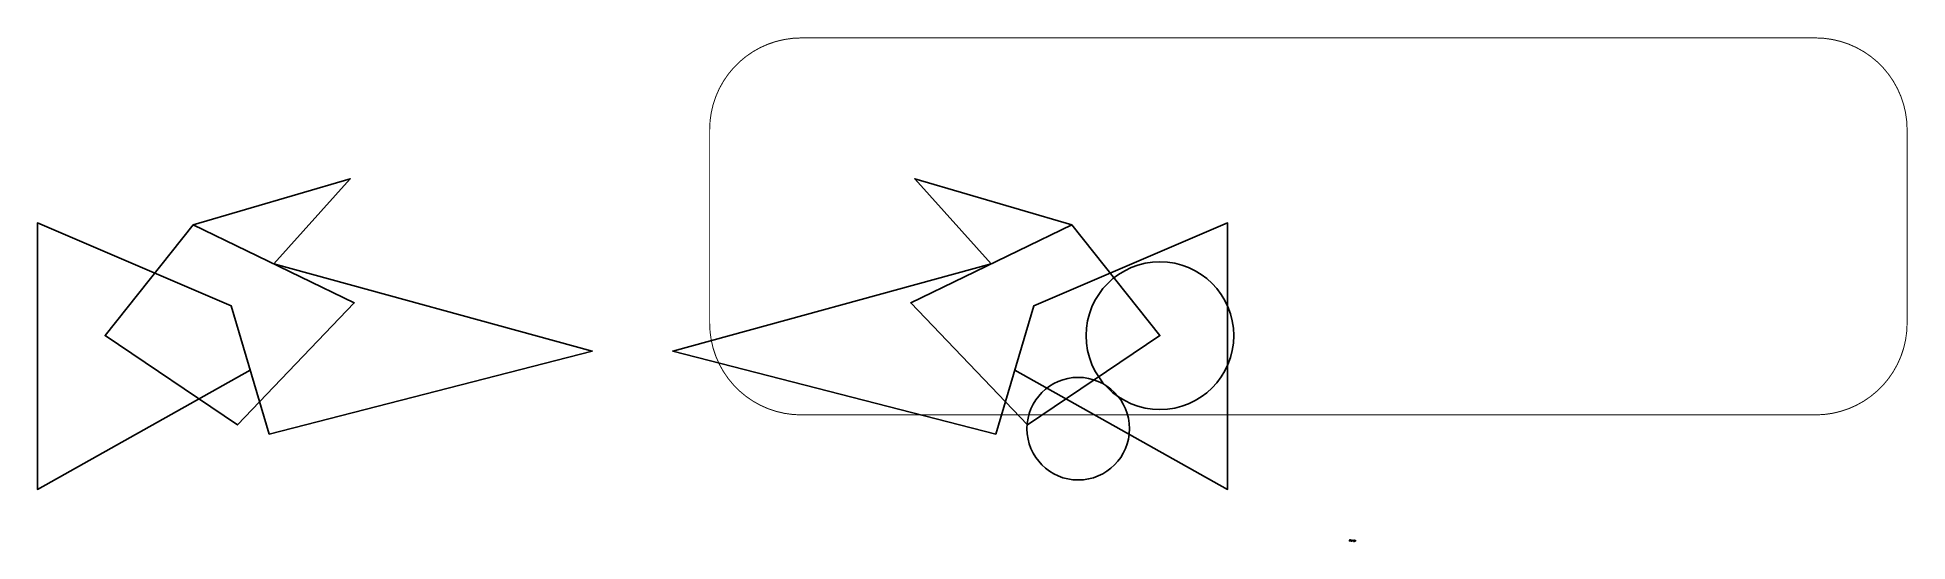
# Model space of a CAD drawing. Header units: millimetres. Extents: x -95838245 to 40801929, y -115844 to 36688615.
import ezdxf

# ---------------------------------------------------------------- set-up
doc = ezdxf.new("R2010")
doc.units = ezdxf.units.MM
pattern_1 = [(45, (-3221.3697, -1875.182), (-2.24506403, 2.24506403), [])]

# ---------------------------------------------------------------- blocks, each defined once
blk = doc.blocks.new('*U18')
for p, q in [((-5282, -9966), (-1467, 12603)), ((5282, -9820), (2348, 13043)), ((-1761, -14217), (-1761, -9820)), ((2054, -13630), (2054, -9966))]:
    blk.add_line(p, q)
for centre, radius, start, end in [((512, 12195), 2021, 24.78949392, 168.35926624), ((-3518, -9965), 1764, 4.72349459, 180.04237213), ((3830, -9960), 1629, 33.83575533, 180.2343635)]:
    blk.add_arc(centre, radius, start, end)
blk = doc.blocks.new('*U19')
at = {"color": 0, "linetype": 'ByBlock', "lineweight": -2, "transparency": 16777216}
for p, rotation in [((15958, -66170), 120), ((49720, -64645), 240)]:
    blk.add_blockref('*U18', p, dxfattribs=dict(at, rotation=rotation))
blk.add_blockref('*U18', (31518, -36168), dxfattribs=at)
blk = doc.blocks.new('*U28')
for q in [(11499, 1551), (12733, 1135)]:
    blk.add_line((11499, 1551), q)
for centre, radius, start, end in [((-11635, -1254), 1899, 129.32228065, 309.32228065), ((1101, -31377), 34531, 72.47452362, 113.80812644), ((11708, -376), 1826, 263.43077671, 55.8408623), ((1423, -38944), 38111, 74.66898447, 108.1219804)]:
    blk.add_arc(centre, radius, start, end)
blk = doc.blocks.new('*U29')
at = {"color": 0, "linetype": 'ByBlock', "lineweight": -2, "transparency": 16777216}
blk.add_blockref('*U28', (460136, -51892), dxfattribs=at)
for p, rotation in [((461126, -53580), 180), ((459652, -52742), 59.99999999999999), ((460147, -53587), 120), ((461115, -51885), 299.9999999999999), ((461609, -52730), 240)]:
    blk.add_blockref('*U28', p, dxfattribs=dict(at, rotation=rotation))

msp = doc.modelspace()

# ---------------------------------------------------------------- hatches: boundary and pattern name
h = msp.add_hatch()
h.set_pattern_fill('ANSI31')
h.set_pattern_definition(pattern_1)
h.paths.add_polyline_path([(44235, 8875, -0.4615262274), (45107, 9706, -0.1567045337), (46187, 10777, 0.4152031188), (42840, 9681), (42840, -10675), (44235, -10675), (44235, -10604)])
h.paths.add_polyline_path([(46419, 8572, -1), (48377, 8574), (48377, -10675), (49534, -10675), (49534, 9681, 0.6155812493), (45095, 9681), (45095, -10675), (46419, -10675)])
h.paths.add_polyline_path([(51719, 9681, 0.4106340377), (48407, 10795, -0.1407042137), (49425, 9875, -0.5525431318), (50425, 8958), (50425, -10675), (51719, -10675)])
h = msp.add_hatch()
h.set_pattern_fill('ANGLE')
h.set_pattern_definition([(0, (-3221.37, -1875.182), (0, 6.985), [5.08, -1.905]), (90, (-3221.37, -1875.182), (-6.985, 4e-16), [5.08, -1.905])])
h.paths.add_polyline_path([(84110, -9284, 1), (101561, -9284, 1)])
h.paths.add_polyline_path([(104389, -11723, -0.4471662169), (100328, -18051), (123247, -28917, 0.57827168), (124720, -26003)])
h.paths.add_polyline_path([(84946, -18070, -0.4471662169), (81496, -11389), (60627, -25804, 0.57827168), (62414, -28538)])
h.paths.add_polyline_path([(94632, 26869, 0.57827168), (91371, 26688), (89171, 1941, -0.4471662169), (96682, 1588)])
at = {"true_color": 0xf1eb1f}
h = msp.add_hatch(dxfattribs=at)
h.set_pattern_fill('ANSI31', color=2)
h.set_pattern_definition(pattern_1)
h.paths.add_polyline_path([(94632, 26869, 0.57827168), (91371, 26688), (89171, 1941, -0.4471662169), (96682, 1588)])
at = {"true_color": 0x293189}
h = msp.add_hatch(dxfattribs=at)
h.set_pattern_fill('ANSI31', color=177)
h.set_pattern_definition(pattern_1)
h.paths.add_polyline_path([(84946, -18070, -0.4471662169), (81496, -11389), (60627, -25804, 0.57827168), (62414, -28538)])
at = {"true_color": 0xed1f24}
h = msp.add_hatch(dxfattribs=at)
h.set_pattern_fill('ANSI31', color=240)
h.set_pattern_definition(pattern_1)
h.paths.add_polyline_path([(101561, -9284, 1), (84110, -9284, 1)])
h = msp.add_hatch()
h.set_pattern_fill('ANSI31', color=3)
h.set_pattern_definition(pattern_1)
h.paths.add_polyline_path([(104389, -11723, -0.4471662169), (100328, -18051), (123247, -28917, 0.57827168), (124720, -26003)])
h = msp.add_hatch()
h.set_pattern_fill('ANSI31')
h.set_pattern_definition(pattern_1)
h.paths.add_polyline_path([(255431, -33426, 0.1316524976), (251892, -20219), (160811, -55141, -0.1316524976), (164350, -68348)])

# ---------------------------------------------------------------- linework, layer by layer
for p, q in [((42840, -10675), (42840, 9681)), ((44235, -10604), (44235, 8950)), ((45095, -10675), (45095, 9681)), ((46419, -10679), (46419, 8574)), ((48377, -10604), (48377, 8649)), ((49534, -10675), (49534, 9681)), ((50425, -10706), (50425, 9187)), ((51719, -10675), (51719, 9681)), ((89171, 1941), (91371, 26688)), ((96682, 1588), (94632, 26869)), ((41822, -10675), (52983, -10675)), ((41822, -14894), (41822, -10675)), ((44951, -19283), (41822, -14894)), ((44235, -10604), (44235, -10675)), ((44951, -19283), (50178, -19283)), ((44951, -19686), (50178, -20087)), ((44951, -20059), (50125, -20456)), ((44951, -20059), (50178, -20460)), ((44951, -20059), (50125, -20456)), ((44951, -20432), (50178, -20833)), ((44951, -20805), (50178, -21206)), ((44951, -21178), (50178, -21579)), ((44951, -21551), (50178, -21952)), ((44951, -21924), (50178, -22325)), ((44951, -22297), (50178, -22698)), ((44951, -22670), (44951, -23139)), ((44951, -22670), (50178, -23071)), ((50178, -23139), (44951, -23139)), ((44959, -19314), (50182, -19714)), ((48377, -10604), (48377, -10675)), ((50174, -19656), (50194, -19656)), ((52983, -14894), (50178, -19283)), ((50178, -23071), (50178, -23139)), ((50194, -19656), (50182, -19714)), ((52983, -10675), (52983, -14894)), ((81496, -11389), (60627, -25804)), ((84946, -18070), (62414, -28538)), ((100328, -18051), (123247, -28917)), ((104389, -11723), (124720, -26003)), ((111522, -68348), (118232, -65776)), ((115061, -81555), (121273, -79174)), ((124729, -45473), (215810, -10551)), ((133819, -48909), (137936, -47330)), ((137936, -41935), (229017, -7012)), ((137936, -94762), (150422, -89975)), ((147871, -51140), (238952, -16217)), ((151143, -45473), (242224, -10551)), ((151143, -91223), (242224, -56301)), ((155145, -78284), (246226, -43361)), ((160811, -55141), (251892, -20219)), ((160811, -81555), (251892, -46633)), ((164350, -68348), (255431, -33426)), ((216531, -11799), (229017, -7012)), ((317348, -75158), (317204, -73864)), ((317757, -74862), (317757, -74862)), ((334682, -61167), (327269, -61167)), ((328211, -27202), (329933, -26822)), ((335676, -53621), (328515, -51702)), ((335676, -68714), (328515, -70633)), ((328821, -27500), (328821, -27500)), ((338589, -46588), (332168, -42881)), ((338589, -75747), (332168, -79454)), ((343223, -40549), (337980, -35307)), ((343223, -81786), (337980, -87028)), ((349262, -35915), (345555, -29495)), ((349262, -86419), (345555, -92840)), ((354925, -109440), (353676, -109073)), ((356294, -33002), (354375, -25841)), ((356294, -89332), (354375, -96494)), ((354925, -109440), (354925, -109440)), ((363841, -32009), (363841, -24595)), ((363841, -90326), (363841, -97740)), ((371388, -33002), (373307, -25841)), ((371388, -89332), (373307, -96494)), ((372345, -12317), (372345, -12317)), ((372345, -12317), (373579, -12732)), ((378420, -35915), (382127, -29495)), ((378420, -86419), (382127, -92840)), ((384459, -40549), (389702, -35307)), ((384459, -81786), (389702, -87028)), ((389093, -46588), (395514, -42881)), ((389093, -75747), (395514, -79454)), ((392006, -53621), (399167, -51702)), ((392006, -68714), (399167, -70633)), ((393000, -61167), (400413, -61167)), ((399631, -95531), (398618, -96349)), ((399631, -95531), (399631, -95531)), ((402093, -34817), (402093, -34817)), ((410684, -42099), (410684, -42099)), ((410684, -42099), (411105, -43332))]:
    msp.add_line(p, q)
at = {"const_width": 71215}
msp.add_lwpolyline([(-46721654, 29962072, -0.4142135624), (-40030719, 36653007), (34075386, 36653007, -0.4142135624), (40766322, 29962072), (40766322, 15823093, -0.4142135624), (34075386, 9132157), (-40030719, 9132157, -0.4142135624), (-46721654, 15823093)], format="xyb", close=True, dxfattribs=at)
for points in [[(-84448137, 22999584), (-90892541, 14916075), (-81225936, 8404359), (-72683355, 17311189), (-84448137, 22999584), (-72983094, 26367712), (-78565746, 20155386), (-55298453, 13793365), (-78902953, 7730734), (-81675545, 17086647), (-95838245, 23149278), (-95838245, 3688979), (-80289249, 12408690)], [(-20269815, 22999584), (-13825412, 14916075), (-23492017, 8404359), (-32034598, 17311189), (-20269815, 22999584), (-31734858, 26367712), (-26152206, 20155386), (-49419500, 13793365), (-25814999, 7730734), (-23042407, 17086647), (-8879707, 23149278), (-8879707, 3688979), (-24428703, 12408690)], [(90674, 2858), (90674, -868)], [(94978, -868), (94978, 2858)], [(84475, -11636), (81248, -13499)], [(83400, -17227), (86627, -15364)], [(99052, -15348), (102279, -17211)], [(104431, -13484), (101204, -11621)], [(118065, -68348), (111522, -68348)], [(120727, -58413), (115061, -55141)], [(120727, -78284), (115061, -81555)], [(128000, -51140), (124729, -45473)], [(128000, -85557), (124729, -91223)], [(137936, -48477), (137936, -41935)], [(137936, -88219), (137936, -94762)], [(147871, -51140), (151143, -45473)], [(147871, -85557), (151143, -91223)], [(155145, -58413), (160811, -55141)], [(155145, -78284), (160811, -81555)], [(157807, -68348), (164350, -68348)], [(216531, -11799), (215810, -10551)], [(238952, -16217), (242224, -10551)], [(246226, -43361), (251892, -46633)]]:
    msp.add_lwpolyline(points)
msp.add_lwpolyline([(44951, -23141), (44951, -23414, 0.4142135624), (45225, -23687), (49905, -23687, 0.4142135624), (50178, -23414), (50178, -23139)], format="xyb")
for centre, radius in [((-13825412, 14916075), 5395833), ((-19792935, 8126031), 3745963), ((32399, -55661), 5904), ((92835, -9284), 8725), ((363841, -61167), 54676), ((363841, -61167), 41649)]:
    msp.add_circle(centre, radius)
for centre, radius, start, end in [((45060, 8561), 2486, 63.03783713, 153.23134644), ((45026, 8919), 792, 84.07521686, 183.17346765), ((47314, 8561), 2486, 26.76865356, 153.23134644), ((47398, 8573), 979, 0.06703286, 179.93296714), ((49499, 8561), 2486, 26.76865356, 116.06754174), ((49637, 9102), 801, 349.61984996, 105.31002448), ((92769, -1595), 5044, 39.12353699, 135.4938584), ((93054, 25841), 1884, 33.09669469, 153.25501035), ((44925, -22482), 187, 90.18800578, 269.81199422), ((44952, -19873), 187, 90.18800578, 269.81199422), ((44952, -20246), 187, 90.18800578, 269.81199422), ((44952, -20619), 187, 90.18800578, 269.81199422), ((44952, -20992), 187, 90.18800578, 269.81199422), ((44952, -21365), 187, 90.18800578, 269.81199422), ((44952, -21738), 187, 90.18800578, 269.81199422), ((44952, -22111), 187, 90.18800578, 269.81199422), ((44960, -19501), 187, 90.18800578, 269.81199422), ((47513, -22618), 2061, 211.45026357, 329.85141994), ((50167, -22883), 187, 267.02454062, 91.80838562), ((50180, -22511), 187, 267.02454062, 91.80838562), ((50184, -19469), 187, 267.02454062, 91.80838562), ((50184, -20273), 187, 267.02454062, 91.80838562), ((50184, -22138), 187, 267.02454062, 91.80838562), ((50188, -19900), 187, 267.02454062, 91.80838562), ((50200, -20646), 187, 267.02454062, 91.80838562), ((50206, -21019), 187, 267.02454062, 91.80838562), ((50208, -21764), 187, 267.02454062, 91.80838562), ((50211, -21392), 187, 267.02454062, 91.80838562), ((51454, -19977), 187, 267.02454062, 91.80838562), ((62307, -26657), 1884, 153.09669469, 273.25501035), ((86210, -13187), 5044, 159.12353699, 255.4938584), ((99528, -13071), 5044, 279.12353699, 15.4938584), ((137936, -68348), 26414, 180, 210), ((137936, -68348), 26414, 120, 150), ((137936, -68348), 19871, 150, 180), ((137936, -68348), 19871, 210, 240), ((123145, -27036), 1884, 273.09669469, 33.25501035), ((137936, -68348), 26414, 240, 270), ((137936, -68348), 19871, 90, 120), ((137936, -68348), 26414, 60, 90), ((137936, -68348), 19871, 270, 300), ((137936, -68348), 19871, 30, 60), ((137936, -68348), 26414, 300, 330), ((137936, -68348), 19871, 330, 0), ((137936, -68348), 26414, 0, 30), ((229017, -33426), 26414, 60, 90), ((229017, -33426), 19871, 33.0093933, 60), ((229017, -33426), 26414, 300, 330), ((229017, -33426), 19871, 330, 353.50565072), ((229017, -33426), 26414, 0, 30), ((348453, -55177), 34531, 125.88927689, 167.22287971), ((316675, -47450), 1899, 182.73703392, 2.73703392), ((319006, -74157), 1826, 18.36733808, 170.77742367), ((351590, -70704), 34531, 187.41108499, 228.74468781), ((354721, -59429), 38111, 128.08373775, 161.53673367), ((358315, -67222), 38111, 189.60554585, 223.05854177), ((363841, -61167), 36572, 180, 195), ((363841, -61167), 36572, 150, 165), ((329645, -94953), 1899, 244.25884201, 64.25884201), ((329882, -28182), 1826, 316.84552998, 109.25561558), ((363841, -61167), 36572, 210, 225), ((363841, -61167), 29159, 165, 180), ((363841, -61167), 29159, 195, 210), ((363841, -61167), 36572, 120, 135), ((363841, -61167), 29159, 135, 150), ((363841, -61167), 29159, 225, 240), ((363841, -61167), 36572, 240, 255), ((349211, -15122), 1899, 129.32228064, 309.32228064), ((361947, -45245), 34531, 72.47452362, 113.80812644), ((363841, -61167), 29159, 105, 120), ((362269, -52811), 38111, 74.66898448, 108.1219804), ((354642, -107524), 1826, 85.64520466, 238.05529026), ((363841, -61167), 36572, 90, 105), ((363429, -68587), 38111, 256.88341243, 290.33640835), ((364043, -76135), 34531, 254.68895158, 296.0225544), ((363841, -61167), 29159, 255, 270), ((363841, -61167), 29159, 75, 90), ((363841, -61167), 36572, 270, 285), ((363841, -61167), 29159, 285, 300), ((372554, -14243), 1826, 263.43077671, 55.8408623), ((363841, -61167), 36572, 60, 75), ((377933, -105744), 1899, 311.5367086, 131.5367086), ((363841, -61167), 29159, 45, 60), ((363841, -61167), 36572, 300, 315), ((363841, -61167), 29159, 315, 330), ((363841, -61167), 29159, 15, 30), ((363841, -61167), 36572, 30, 45), ((363841, -61167), 29159, 345, 0), ((394394, -25436), 1899, 76.75997896, 256.75997896), ((372406, -58715), 38111, 22.10668279, 55.55967871), ((378218, -53860), 34531, 19.91222193, 61.24582475), ((363841, -61167), 36572, 330, 345), ((397894, -94672), 1826, 140.92941658, 293.33950217), ((370893, -65275), 38111, 312.16762434, 345.62062027), ((363841, -61167), 36572, 0, 15), ((377448, -69069), 34531, 309.97316348, 351.3067663), ((409282, -43436), 1826, 210.86847502, 3.27856062), ((409696, -74513), 1899, 6.82092051, 186.82092051), ((445551, -35197), 1899, 129.32228064, 309.32228064), ((458609, -72886), 38111, 74.66898448, 108.1219804), ((468894, -34318), 1826, 263.43077671, 55.8408623)]:
    msp.add_arc(centre, radius, start, end)

# ---------------------------------------------------------------- block references
for name in ['*U19', '*U29']:
    msp.add_blockref(name, (0, 0))

doc.saveas('drawing.dxf')
